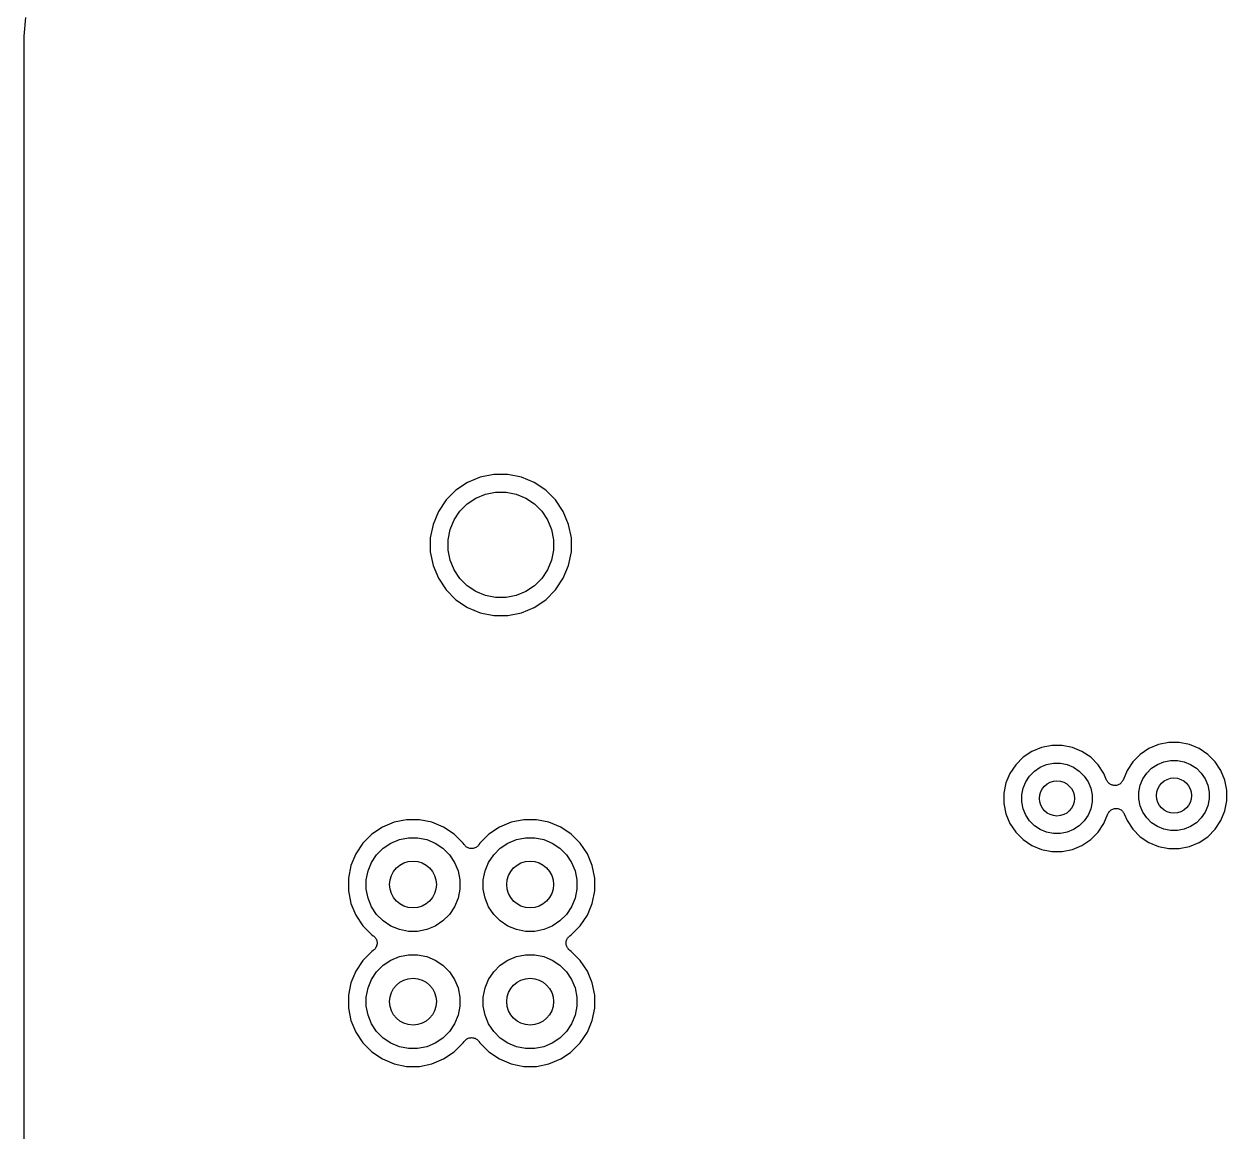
# Model space of a CAD drawing. Extents: x 0.48 to 2.43, y -7.79 to -4.85.
# Drawn here: x 0.4794 to 0.884, y -7.4158 to -7.0434 of the extents above; entities that cross this region are included whole.
import ezdxf

# ---------------------------------------------------------------- set-up
doc = ezdxf.new("R2010")
doc.units = 0
doc.header["$MEASUREMENT"] = 0
doc.layers.add('BLACK', color=7, linetype='CONTINUOUS')

msp = doc.modelspace()

# ---------------------------------------------------------------- linework, layer by layer
at = {"layer": 'BLACK', "linetype": 'CONTINUOUS'}
for p, q in [((0.47944, -7.04744), (0.480046, -7.04125)), ((0.479425, -7.04769), (0.47944, -7.04757)), ((0.479425, -7.04773), (0.479425, -7.04769)), ((0.479425, -7.75565), (0.479425, -7.04773)), ((0.47944, -7.04757), (0.47944, -7.04744)), ((0.632846, -7.1957), (0.62853, -7.19749)), ((0.637428, -7.19479), (0.632846, -7.1957)), ((0.6421, -7.19479), (0.637428, -7.19479)), ((0.646682, -7.1957), (0.6421, -7.19479)), ((0.650998, -7.19749), (0.646682, -7.1957)), ((0.624645, -7.20008), (0.621342, -7.20339)), ((0.62853, -7.19749), (0.624645, -7.20008)), ((0.654882, -7.20008), (0.650998, -7.19749)), ((0.658186, -7.20339), (0.654882, -7.20008)), ((0.621342, -7.20339), (0.618747, -7.20727)), ((0.62847, -7.20474), (0.631372, -7.2028)), ((0.631372, -7.2028), (0.634596, -7.20147)), ((0.634596, -7.20147), (0.638019, -7.20079)), ((0.638019, -7.20079), (0.641509, -7.20079)), ((0.641509, -7.20079), (0.644931, -7.20147)), ((0.644931, -7.20147), (0.648156, -7.2028)), ((0.648156, -7.2028), (0.651057, -7.20474)), ((0.660781, -7.20727), (0.658186, -7.20339)), ((0.618747, -7.20727), (0.616959, -7.21159)), ((0.624064, -7.21011), (0.626002, -7.20721)), ((0.626002, -7.20721), (0.62847, -7.20474)), ((0.651057, -7.20474), (0.653525, -7.20721)), ((0.653525, -7.20721), (0.655464, -7.21011)), ((0.662569, -7.21159), (0.660781, -7.20727)), ((0.616959, -7.21159), (0.616047, -7.21617)), ((0.622728, -7.21334), (0.624064, -7.21011)), ((0.655464, -7.21011), (0.656799, -7.21334)), ((0.66348, -7.21617), (0.662569, -7.21159)), ((0.616047, -7.21617), (0.616047, -7.22084)), ((0.622047, -7.21676), (0.622728, -7.21334)), ((0.622047, -7.22025), (0.622047, -7.21676)), ((0.656799, -7.21334), (0.65748, -7.21676)), ((0.65748, -7.21676), (0.65748, -7.22025)), ((0.66348, -7.22084), (0.66348, -7.21617)), ((0.622728, -7.22367), (0.622047, -7.22025)), ((0.65748, -7.22025), (0.656799, -7.22367)), ((0.616047, -7.22084), (0.616959, -7.22542)), ((0.624064, -7.2269), (0.622728, -7.22367)), ((0.656799, -7.22367), (0.655464, -7.2269)), ((0.662569, -7.22542), (0.66348, -7.22084)), ((0.616959, -7.22542), (0.618747, -7.22974)), ((0.626002, -7.2298), (0.624064, -7.2269)), ((0.655464, -7.2269), (0.653525, -7.2298)), ((0.660781, -7.22974), (0.662569, -7.22542)), ((0.618747, -7.22974), (0.621342, -7.23362)), ((0.62847, -7.23227), (0.626002, -7.2298)), ((0.631372, -7.2342), (0.62847, -7.23227)), ((0.651057, -7.23227), (0.648156, -7.2342)), ((0.653525, -7.2298), (0.651057, -7.23227)), ((0.658186, -7.23362), (0.660781, -7.22974)), ((0.621342, -7.23362), (0.624645, -7.23693)), ((0.624645, -7.23693), (0.62853, -7.23952)), ((0.634596, -7.23554), (0.631372, -7.2342)), ((0.638019, -7.23622), (0.634596, -7.23554)), ((0.641509, -7.23622), (0.638019, -7.23622)), ((0.644931, -7.23554), (0.641509, -7.23622)), ((0.648156, -7.2342), (0.644931, -7.23554)), ((0.650998, -7.23952), (0.654882, -7.23693)), ((0.654882, -7.23693), (0.658186, -7.23362)), ((0.62853, -7.23952), (0.632846, -7.24131)), ((0.646682, -7.24131), (0.650998, -7.23952)), ((0.632846, -7.24131), (0.637428, -7.24222)), ((0.637428, -7.24222), (0.6421, -7.24222)), ((0.6421, -7.24222), (0.646682, -7.24131)), ((0.864388, -7.28494), (0.860946, -7.28563)), ((0.867896, -7.28494), (0.864388, -7.28494)), ((0.871337, -7.28563), (0.867896, -7.28494)), ((0.818335, -7.28796), (0.815418, -7.28991)), ((0.821576, -7.28661), (0.818335, -7.28796)), ((0.825017, -7.28593), (0.821576, -7.28661)), ((0.828526, -7.28593), (0.825017, -7.28593)), ((0.831967, -7.28661), (0.828526, -7.28593)), ((0.835208, -7.28796), (0.831967, -7.28661)), ((0.838125, -7.28991), (0.835208, -7.28796)), ((0.854788, -7.28892), (0.852307, -7.2914)), ((0.857705, -7.28697), (0.854788, -7.28892)), ((0.860946, -7.28563), (0.857705, -7.28697)), ((0.874578, -7.28697), (0.871337, -7.28563)), ((0.877496, -7.28892), (0.874578, -7.28697)), ((0.879976, -7.2914), (0.877496, -7.28892)), ((0.812937, -7.29239), (0.810988, -7.2953)), ((0.815418, -7.28991), (0.812937, -7.29239)), ((0.819243, -7.29457), (0.821177, -7.29327)), ((0.821177, -7.29327), (0.823326, -7.29238)), ((0.823326, -7.29238), (0.825608, -7.29193)), ((0.825608, -7.29193), (0.827935, -7.29193)), ((0.827935, -7.29193), (0.830217, -7.29238)), ((0.830217, -7.29238), (0.832366, -7.29327)), ((0.832366, -7.29327), (0.834301, -7.29457)), ((0.840606, -7.29239), (0.838125, -7.28991)), ((0.842556, -7.2953), (0.840606, -7.29239)), ((0.852307, -7.2914), (0.850358, -7.29432)), ((0.856967, -7.29523), (0.858613, -7.29358)), ((0.858613, -7.29358), (0.860547, -7.29229)), ((0.860547, -7.29229), (0.862697, -7.2914)), ((0.862697, -7.2914), (0.864978, -7.29094)), ((0.864978, -7.29094), (0.867305, -7.29094)), ((0.867305, -7.29094), (0.869587, -7.2914)), ((0.869587, -7.2914), (0.871736, -7.29229)), ((0.871736, -7.29229), (0.873671, -7.29358)), ((0.873671, -7.29358), (0.875316, -7.29523)), ((0.881926, -7.29432), (0.879976, -7.2914)), ((0.810988, -7.2953), (0.809645, -7.29854)), ((0.816305, -7.29815), (0.817597, -7.29621)), ((0.817597, -7.29621), (0.819243, -7.29457)), ((0.834301, -7.29457), (0.835946, -7.29621)), ((0.835946, -7.29621), (0.837238, -7.29815)), ((0.843481, -7.29754), (0.842556, -7.2953)), ((0.84362, -7.2978), (0.843481, -7.29754)), ((0.849008, -7.29758), (0.848867, -7.29783)), ((0.849012, -7.29757), (0.849008, -7.29758)), ((0.849024, -7.29754), (0.849012, -7.29757)), ((0.849012, -7.29757), (0.849012, -7.29757)), ((0.849012, -7.29757), (0.849012, -7.29757)), ((0.850358, -7.29432), (0.849024, -7.29754)), ((0.854785, -7.29931), (0.855675, -7.29716)), ((0.855675, -7.29716), (0.856967, -7.29523)), ((0.875316, -7.29523), (0.876609, -7.29716)), ((0.876609, -7.29716), (0.877499, -7.29931)), ((0.883268, -7.29756), (0.881926, -7.29432)), ((0.883953, -7.301), (0.883268, -7.29756)), ((0.809645, -7.29854), (0.808961, -7.30199)), ((0.814961, -7.30258), (0.815414, -7.3003)), ((0.815414, -7.3003), (0.816305, -7.29815)), ((0.837238, -7.29815), (0.838129, -7.3003)), ((0.838129, -7.3003), (0.838583, -7.30258)), ((0.843751, -7.29805), (0.84362, -7.2978)), ((0.843754, -7.29805), (0.843751, -7.29805)), ((0.843757, -7.29805), (0.843754, -7.29805)), ((0.843939, -7.29828), (0.843757, -7.29805)), ((0.84412, -7.2985), (0.843939, -7.29828)), ((0.844124, -7.2985), (0.84412, -7.2985)), ((0.844128, -7.29851), (0.844124, -7.2985)), ((0.84435, -7.29869), (0.844128, -7.29851)), ((0.844571, -7.29887), (0.84435, -7.29869)), ((0.844575, -7.29888), (0.844571, -7.29887)), ((0.84458, -7.29888), (0.844575, -7.29888)), ((0.844833, -7.29902), (0.84458, -7.29888)), ((0.845085, -7.29915), (0.844833, -7.29902)), ((0.845091, -7.29916), (0.845085, -7.29915)), ((0.845095, -7.29916), (0.845091, -7.29916)), ((0.845374, -7.29924), (0.845095, -7.29916)), ((0.845644, -7.29933), (0.845374, -7.29924)), ((0.845649, -7.29933), (0.845644, -7.29933)), ((0.845655, -7.29933), (0.845649, -7.29933)), ((0.845949, -7.29936), (0.845655, -7.29933)), ((0.846227, -7.29939), (0.845949, -7.29936)), ((0.846232, -7.29939), (0.846227, -7.29939)), ((0.846237, -7.29939), (0.846232, -7.29939)), ((0.846529, -7.29936), (0.846237, -7.29939)), ((0.84681, -7.29934), (0.846529, -7.29936)), ((0.846815, -7.29934), (0.84681, -7.29934)), ((0.84682, -7.29934), (0.846815, -7.29934)), ((0.847105, -7.29925), (0.84682, -7.29934)), ((0.847372, -7.29917), (0.847105, -7.29925)), ((0.847376, -7.29917), (0.847372, -7.29917)), ((0.847381, -7.29917), (0.847376, -7.29917)), ((0.847641, -7.29903), (0.847381, -7.29917)), ((0.847891, -7.2989), (0.847641, -7.29903)), ((0.847895, -7.2989), (0.847891, -7.2989)), ((0.8479, -7.2989), (0.847895, -7.2989)), ((0.848125, -7.29872), (0.8479, -7.2989)), ((0.848348, -7.29854), (0.848125, -7.29872)), ((0.848351, -7.29853), (0.848348, -7.29854)), ((0.848356, -7.29853), (0.848351, -7.29853)), ((0.848538, -7.29831), (0.848356, -7.29853)), ((0.848725, -7.29809), (0.848538, -7.29831)), ((0.848728, -7.29808), (0.848725, -7.29809)), ((0.848731, -7.29808), (0.848728, -7.29808)), ((0.848867, -7.29783), (0.848731, -7.29808)), ((0.854331, -7.30159), (0.854785, -7.29931)), ((0.854331, -7.30392), (0.854331, -7.30159)), ((0.877499, -7.29931), (0.877953, -7.30159)), ((0.877953, -7.30159), (0.877953, -7.30392)), ((0.883953, -7.30451), (0.883953, -7.301)), ((0.808961, -7.30199), (0.808961, -7.30549)), ((0.808961, -7.30549), (0.809645, -7.30894)), ((0.814961, -7.3049), (0.814961, -7.30258)), ((0.815414, -7.30719), (0.814961, -7.3049)), ((0.838583, -7.3049), (0.838129, -7.30719)), ((0.838583, -7.30258), (0.838583, -7.3049)), ((0.854785, -7.3062), (0.854331, -7.30392)), ((0.877953, -7.30392), (0.877499, -7.3062)), ((0.883268, -7.30795), (0.883953, -7.30451)), ((0.809645, -7.30894), (0.810988, -7.31218)), ((0.816305, -7.30933), (0.815414, -7.30719)), ((0.817597, -7.31127), (0.816305, -7.30933)), ((0.837238, -7.30933), (0.835946, -7.31127)), ((0.838129, -7.30719), (0.837238, -7.30933)), ((0.842556, -7.31218), (0.843889, -7.30896)), ((0.843889, -7.30896), (0.843901, -7.30893)), ((0.843901, -7.30893), (0.843905, -7.30892)), ((0.843901, -7.30893), (0.843901, -7.30893)), ((0.843901, -7.30893), (0.843901, -7.30893)), ((0.843905, -7.30892), (0.844049, -7.30866)), ((0.844049, -7.30866), (0.844182, -7.30842)), ((0.844182, -7.30842), (0.844186, -7.30841)), ((0.844186, -7.30841), (0.844188, -7.30841)), ((0.844188, -7.30841), (0.84438, -7.30818)), ((0.84438, -7.30818), (0.844558, -7.30797)), ((0.844558, -7.30797), (0.844562, -7.30796)), ((0.844562, -7.30796), (0.844565, -7.30796)), ((0.844565, -7.30796), (0.844796, -7.30777)), ((0.844796, -7.30777), (0.845014, -7.3076)), ((0.845014, -7.3076), (0.845018, -7.3076)), ((0.845018, -7.3076), (0.845022, -7.30759)), ((0.845022, -7.30759), (0.845285, -7.30746)), ((0.845285, -7.30746), (0.845532, -7.30733)), ((0.845532, -7.30733), (0.845537, -7.30733)), ((0.845537, -7.30733), (0.845542, -7.30732)), ((0.845542, -7.30732), (0.845819, -7.30724)), ((0.845819, -7.30724), (0.846093, -7.30716)), ((0.846093, -7.30716), (0.846099, -7.30716)), ((0.846099, -7.30716), (0.846104, -7.30716)), ((0.846104, -7.30716), (0.846384, -7.30713)), ((0.846384, -7.30713), (0.846676, -7.30711)), ((0.846676, -7.30711), (0.846682, -7.30711)), ((0.846682, -7.30711), (0.846687, -7.30711)), ((0.846687, -7.30711), (0.84697, -7.30714)), ((0.84697, -7.30714), (0.847259, -7.30717)), ((0.847259, -7.30717), (0.847264, -7.30717)), ((0.847264, -7.30717), (0.847269, -7.30717)), ((0.847269, -7.30717), (0.847545, -7.30725)), ((0.847545, -7.30725), (0.847818, -7.30734)), ((0.847818, -7.30734), (0.847823, -7.30734)), ((0.847823, -7.30734), (0.847828, -7.30734)), ((0.847828, -7.30734), (0.848085, -7.30748)), ((0.848085, -7.30748), (0.848334, -7.30762)), ((0.848334, -7.30762), (0.848338, -7.30762)), ((0.848338, -7.30762), (0.848342, -7.30762)), ((0.848342, -7.30762), (0.848564, -7.30781)), ((0.848564, -7.30781), (0.848786, -7.30799)), ((0.848786, -7.30799), (0.848789, -7.30799)), ((0.848789, -7.30799), (0.848793, -7.308)), ((0.848793, -7.308), (0.848979, -7.30822)), ((0.848979, -7.30822), (0.849156, -7.30844)), ((0.849156, -7.30844), (0.849159, -7.30845)), ((0.849159, -7.30845), (0.849162, -7.30845)), ((0.849162, -7.30845), (0.849296, -7.3087)), ((0.849296, -7.3087), (0.849432, -7.30896)), ((0.849432, -7.30896), (0.850358, -7.31119)), ((0.855675, -7.30835), (0.854785, -7.3062)), ((0.856967, -7.31028), (0.855675, -7.30835)), ((0.876609, -7.30835), (0.875316, -7.31028)), ((0.877499, -7.3062), (0.876609, -7.30835)), ((0.881926, -7.31119), (0.883268, -7.30795)), ((0.599935, -7.3134), (0.596373, -7.31578)), ((0.603893, -7.31176), (0.599935, -7.3134)), ((0.608094, -7.31093), (0.603893, -7.31176)), ((0.612378, -7.31093), (0.608094, -7.31093)), ((0.61658, -7.31176), (0.612378, -7.31093)), ((0.620538, -7.3134), (0.61658, -7.31176)), ((0.6241, -7.31578), (0.620538, -7.3134)), ((0.639305, -7.3134), (0.635743, -7.31578)), ((0.643263, -7.31176), (0.639305, -7.3134)), ((0.647464, -7.31093), (0.643263, -7.31176)), ((0.651748, -7.31093), (0.647464, -7.31093)), ((0.65595, -7.31176), (0.651748, -7.31093)), ((0.659908, -7.3134), (0.65595, -7.31176)), ((0.66347, -7.31578), (0.659908, -7.3134)), ((0.810988, -7.31218), (0.812937, -7.31509)), ((0.819243, -7.31291), (0.817597, -7.31127)), ((0.821177, -7.31421), (0.819243, -7.31291)), ((0.834301, -7.31291), (0.832366, -7.31421)), ((0.835946, -7.31127), (0.834301, -7.31291)), ((0.840606, -7.31509), (0.842556, -7.31218)), ((0.850358, -7.31119), (0.852307, -7.31411)), ((0.858613, -7.31193), (0.856967, -7.31028)), ((0.860547, -7.31322), (0.858613, -7.31193)), ((0.862697, -7.31411), (0.860547, -7.31322)), ((0.871736, -7.31322), (0.869587, -7.31411)), ((0.873671, -7.31193), (0.871736, -7.31322)), ((0.875316, -7.31028), (0.873671, -7.31193)), ((0.879976, -7.31411), (0.881926, -7.31119)), ((0.596373, -7.31578), (0.593343, -7.31881)), ((0.602777, -7.31872), (0.605643, -7.31753)), ((0.605643, -7.31753), (0.608685, -7.31693)), ((0.608685, -7.31693), (0.611787, -7.31693)), ((0.611787, -7.31693), (0.61483, -7.31753)), ((0.61483, -7.31753), (0.617696, -7.31872)), ((0.627129, -7.31881), (0.6241, -7.31578)), ((0.635743, -7.31578), (0.632713, -7.31881)), ((0.642147, -7.31872), (0.645013, -7.31753)), ((0.645013, -7.31753), (0.648055, -7.31693)), ((0.648055, -7.31693), (0.651157, -7.31693)), ((0.651157, -7.31693), (0.6542, -7.31753)), ((0.6542, -7.31753), (0.657066, -7.31872)), ((0.666499, -7.31881), (0.66347, -7.31578)), ((0.812937, -7.31509), (0.815418, -7.31757)), ((0.815418, -7.31757), (0.818335, -7.31952)), ((0.823326, -7.3151), (0.821177, -7.31421)), ((0.825608, -7.31555), (0.823326, -7.3151)), ((0.827935, -7.31555), (0.825608, -7.31555)), ((0.830217, -7.3151), (0.827935, -7.31555)), ((0.832366, -7.31421), (0.830217, -7.3151)), ((0.835208, -7.31952), (0.838125, -7.31757)), ((0.838125, -7.31757), (0.840606, -7.31509)), ((0.852307, -7.31411), (0.854788, -7.31659)), ((0.854788, -7.31659), (0.857705, -7.31854)), ((0.864978, -7.31457), (0.862697, -7.31411)), ((0.867305, -7.31457), (0.864978, -7.31457)), ((0.869587, -7.31411), (0.867305, -7.31457)), ((0.874578, -7.31854), (0.877496, -7.31659)), ((0.877496, -7.31659), (0.879976, -7.31411)), ((0.593343, -7.31881), (0.590963, -7.32238)), ((0.598004, -7.32264), (0.600197, -7.32044)), ((0.600197, -7.32044), (0.602777, -7.31872)), ((0.617696, -7.31872), (0.620275, -7.32044)), ((0.620275, -7.32044), (0.622469, -7.32264)), ((0.627427, -7.31926), (0.627129, -7.31881)), ((0.627607, -7.31948), (0.627427, -7.31926)), ((0.627787, -7.3197), (0.627607, -7.31948)), ((0.627793, -7.31971), (0.627787, -7.3197)), ((0.627798, -7.31971), (0.627793, -7.31971)), ((0.628016, -7.31989), (0.627798, -7.31971)), ((0.628237, -7.32008), (0.628016, -7.31989)), ((0.628244, -7.32008), (0.628237, -7.32008)), ((0.62825, -7.32008), (0.628244, -7.32008)), ((0.6285, -7.32022), (0.62825, -7.32008)), ((0.628751, -7.32036), (0.6285, -7.32022)), ((0.628759, -7.32036), (0.628751, -7.32036)), ((0.628766, -7.32036), (0.628759, -7.32036)), ((0.629038, -7.32044), (0.628766, -7.32036)), ((0.62931, -7.32053), (0.629038, -7.32044)), ((0.629318, -7.32053), (0.62931, -7.32053)), ((0.629326, -7.32053), (0.629318, -7.32053)), ((0.629608, -7.32056), (0.629326, -7.32053)), ((0.629892, -7.32059), (0.629608, -7.32056)), ((0.6299, -7.32059), (0.629892, -7.32059)), ((0.629908, -7.32059), (0.6299, -7.32059)), ((0.630192, -7.32057), (0.629908, -7.32059)), ((0.630476, -7.32054), (0.630192, -7.32057)), ((0.630483, -7.32054), (0.630476, -7.32054)), ((0.630491, -7.32054), (0.630483, -7.32054)), ((0.630762, -7.32046), (0.630491, -7.32054)), ((0.631038, -7.32038), (0.630762, -7.32046)), ((0.631045, -7.32037), (0.631038, -7.32038)), ((0.631052, -7.32037), (0.631045, -7.32037)), ((0.631302, -7.32024), (0.631052, -7.32037)), ((0.631557, -7.32011), (0.631302, -7.32024)), ((0.631564, -7.3201), (0.631557, -7.32011)), ((0.631571, -7.3201), (0.631564, -7.3201)), ((0.631787, -7.31992), (0.631571, -7.3201)), ((0.632015, -7.31974), (0.631787, -7.31992)), ((0.63202, -7.31974), (0.632015, -7.31974)), ((0.632026, -7.31973), (0.63202, -7.31974)), ((0.632204, -7.31952), (0.632026, -7.31973)), ((0.632392, -7.31929), (0.632204, -7.31952)), ((0.632401, -7.31928), (0.632392, -7.31929)), ((0.632416, -7.31926), (0.632401, -7.31928)), ((0.632401, -7.31928), (0.632401, -7.31928)), ((0.632401, -7.31928), (0.632401, -7.31928)), ((0.632713, -7.31881), (0.632416, -7.31926)), ((0.637374, -7.32264), (0.639568, -7.32044)), ((0.639568, -7.32044), (0.642147, -7.31872)), ((0.657066, -7.31872), (0.659645, -7.32044)), ((0.659645, -7.32044), (0.661839, -7.32264)), ((0.668879, -7.32238), (0.666499, -7.31881)), ((0.818335, -7.31952), (0.821576, -7.32087)), ((0.821576, -7.32087), (0.825017, -7.32155)), ((0.825017, -7.32155), (0.828526, -7.32155)), ((0.828526, -7.32155), (0.831967, -7.32087)), ((0.831967, -7.32087), (0.835208, -7.31952)), ((0.857705, -7.31854), (0.860946, -7.31988)), ((0.860946, -7.31988), (0.864388, -7.32057)), ((0.864388, -7.32057), (0.867896, -7.32057)), ((0.867896, -7.32057), (0.871337, -7.31988)), ((0.871337, -7.31988), (0.874578, -7.31854)), ((0.590963, -7.32238), (0.589324, -7.32633)), ((0.595093, -7.32808), (0.596281, -7.32522)), ((0.596281, -7.32522), (0.598004, -7.32264)), ((0.622469, -7.32264), (0.624192, -7.32522)), ((0.624192, -7.32522), (0.625379, -7.32808)), ((0.634463, -7.32808), (0.635651, -7.32522)), ((0.635651, -7.32522), (0.637374, -7.32264)), ((0.661839, -7.32264), (0.663562, -7.32522)), ((0.663562, -7.32522), (0.664749, -7.32808)), ((0.670519, -7.32633), (0.668879, -7.32238)), ((0.589324, -7.32633), (0.588488, -7.33054)), ((0.594488, -7.33113), (0.595093, -7.32808)), ((0.625379, -7.32808), (0.625984, -7.33113)), ((0.633858, -7.33113), (0.634463, -7.32808)), ((0.664749, -7.32808), (0.665354, -7.33113)), ((0.671354, -7.33054), (0.670519, -7.32633)), ((0.588488, -7.33054), (0.588488, -7.33482)), ((0.594488, -7.33423), (0.594488, -7.33113)), ((0.625984, -7.33113), (0.625984, -7.33423)), ((0.633858, -7.33423), (0.633858, -7.33113)), ((0.665354, -7.33113), (0.665354, -7.33423)), ((0.671354, -7.33482), (0.671354, -7.33054)), ((0.588488, -7.33482), (0.589324, -7.33902)), ((0.595093, -7.33727), (0.594488, -7.33423)), ((0.596281, -7.34014), (0.595093, -7.33727)), ((0.625379, -7.33727), (0.624192, -7.34014)), ((0.625984, -7.33423), (0.625379, -7.33727)), ((0.634463, -7.33727), (0.633858, -7.33423)), ((0.635651, -7.34014), (0.634463, -7.33727)), ((0.664749, -7.33727), (0.663562, -7.34014)), ((0.665354, -7.33423), (0.664749, -7.33727)), ((0.670519, -7.33902), (0.67113, -7.33595)), ((0.67113, -7.33595), (0.671354, -7.33482)), ((0.67113, -7.33595), (0.67113, -7.33595)), ((0.589324, -7.33902), (0.590963, -7.34298)), ((0.598004, -7.34272), (0.596281, -7.34014)), ((0.624192, -7.34014), (0.622469, -7.34272)), ((0.637374, -7.34272), (0.635651, -7.34014)), ((0.663562, -7.34014), (0.661839, -7.34272)), ((0.668879, -7.34298), (0.670519, -7.33902)), ((0.590963, -7.34298), (0.593343, -7.34654)), ((0.600197, -7.34491), (0.598004, -7.34272)), ((0.602777, -7.34663), (0.600197, -7.34491)), ((0.620275, -7.34491), (0.617696, -7.34663)), ((0.622469, -7.34272), (0.620275, -7.34491)), ((0.639568, -7.34491), (0.637374, -7.34272)), ((0.642147, -7.34663), (0.639568, -7.34491)), ((0.659645, -7.34491), (0.657066, -7.34663)), ((0.661839, -7.34272), (0.659645, -7.34491)), ((0.666499, -7.34654), (0.668879, -7.34298)), ((0.593343, -7.34654), (0.596373, -7.34957)), ((0.596373, -7.34957), (0.596818, -7.34987)), ((0.596818, -7.34987), (0.59684, -7.34988)), ((0.59684, -7.34988), (0.59684, -7.34988)), ((0.59684, -7.34988), (0.59684, -7.34988)), ((0.59684, -7.34988), (0.596853, -7.34989)), ((0.596853, -7.34989), (0.597077, -7.35008)), ((0.597077, -7.35008), (0.59729, -7.35026)), ((0.59729, -7.35026), (0.597294, -7.35026)), ((0.597294, -7.35026), (0.597301, -7.35027)), ((0.597301, -7.35027), (0.597482, -7.3505)), ((0.605643, -7.34782), (0.602777, -7.34663)), ((0.608685, -7.34843), (0.605643, -7.34782)), ((0.611787, -7.34843), (0.608685, -7.34843)), ((0.61483, -7.34782), (0.611787, -7.34843)), ((0.617696, -7.34663), (0.61483, -7.34782)), ((0.645013, -7.34782), (0.642147, -7.34663)), ((0.648055, -7.34843), (0.645013, -7.34782)), ((0.651157, -7.34843), (0.648055, -7.34843)), ((0.6542, -7.34782), (0.651157, -7.34843)), ((0.657066, -7.34663), (0.6542, -7.34782)), ((0.662394, -7.35045), (0.662571, -7.35024)), ((0.662571, -7.35024), (0.662577, -7.35023)), ((0.662577, -7.35023), (0.662583, -7.35023)), ((0.662583, -7.35023), (0.662805, -7.35005)), ((0.662805, -7.35005), (0.663024, -7.34987)), ((0.663024, -7.34987), (0.66347, -7.34957)), ((0.66347, -7.34957), (0.666499, -7.34654)), ((0.597454, -7.35426), (0.597271, -7.35449)), ((0.597634, -7.35405), (0.597454, -7.35426)), ((0.597482, -7.3505), (0.597658, -7.35071)), ((0.597638, -7.35404), (0.597634, -7.35405)), ((0.597643, -7.35403), (0.597638, -7.35404)), ((0.59778, -7.35378), (0.597643, -7.35403)), ((0.597658, -7.35071), (0.597661, -7.35072)), ((0.597661, -7.35072), (0.597666, -7.35073)), ((0.597666, -7.35073), (0.597797, -7.35098)), ((0.597914, -7.35353), (0.59778, -7.35378)), ((0.597797, -7.35098), (0.59793, -7.35123)), ((0.597916, -7.35352), (0.597914, -7.35353)), ((0.59792, -7.35352), (0.597916, -7.35352)), ((0.598006, -7.35324), (0.59792, -7.35352)), ((0.59793, -7.35123), (0.597932, -7.35124)), ((0.597932, -7.35124), (0.597936, -7.35125)), ((0.597936, -7.35125), (0.598016, -7.35152)), ((0.598089, -7.35297), (0.598006, -7.35324)), ((0.598016, -7.35152), (0.598097, -7.35179)), ((0.59809, -7.35297), (0.598089, -7.35297)), ((0.598092, -7.35296), (0.59809, -7.35297)), ((0.598121, -7.35267), (0.598092, -7.35296)), ((0.598097, -7.35179), (0.598098, -7.3518)), ((0.598098, -7.3518), (0.5981, -7.35181)), ((0.5981, -7.35181), (0.598125, -7.35209)), ((0.598151, -7.35239), (0.598121, -7.35267)), ((0.598125, -7.35209), (0.598152, -7.35238)), ((0.598152, -7.35238), (0.598151, -7.35238)), ((0.598151, -7.35238), (0.598151, -7.35239)), ((0.661691, -7.35233), (0.661722, -7.35205)), ((0.661692, -7.35234), (0.661691, -7.35233)), ((0.661691, -7.35235), (0.661692, -7.35234)), ((0.661718, -7.35264), (0.661691, -7.35235)), ((0.661743, -7.35292), (0.661718, -7.35264)), ((0.661722, -7.35205), (0.661751, -7.35177)), ((0.661745, -7.35292), (0.661743, -7.35292)), ((0.661745, -7.35293), (0.661745, -7.35292)), ((0.661828, -7.35321), (0.661745, -7.35293)), ((0.661751, -7.35177), (0.661753, -7.35176)), ((0.661753, -7.35176), (0.661754, -7.35175)), ((0.661754, -7.35175), (0.66184, -7.35148)), ((0.661906, -7.35348), (0.661828, -7.35321)), ((0.66184, -7.35148), (0.661922, -7.35121)), ((0.66191, -7.35349), (0.661906, -7.35348)), ((0.661912, -7.35349), (0.66191, -7.35349)), ((0.662047, -7.35375), (0.661912, -7.35349)), ((0.661922, -7.35121), (0.661926, -7.3512)), ((0.661926, -7.3512), (0.661928, -7.35119)), ((0.661928, -7.35119), (0.662065, -7.35094)), ((0.662176, -7.354), (0.662047, -7.35375)), ((0.662065, -7.35094), (0.662199, -7.35069)), ((0.662181, -7.354), (0.662176, -7.354)), ((0.662185, -7.35401), (0.662181, -7.354)), ((0.662363, -7.35423), (0.662185, -7.35401)), ((0.662199, -7.35069), (0.662204, -7.35069)), ((0.662204, -7.35069), (0.662208, -7.35068)), ((0.662208, -7.35068), (0.662394, -7.35045)), ((0.662542, -7.35446), (0.662363, -7.35423)), ((0.593343, -7.35818), (0.590963, -7.36175)), ((0.596373, -7.35515), (0.593343, -7.35818)), ((0.596818, -7.35486), (0.596373, -7.35515)), ((0.597041, -7.35467), (0.596818, -7.35486)), ((0.59726, -7.3545), (0.597041, -7.35467)), ((0.597265, -7.35449), (0.59726, -7.3545)), ((0.597271, -7.35449), (0.597265, -7.35449)), ((0.600197, -7.35981), (0.602777, -7.35809)), ((0.602777, -7.35809), (0.605643, -7.3569)), ((0.605643, -7.3569), (0.608685, -7.3563)), ((0.608685, -7.3563), (0.611787, -7.3563)), ((0.611787, -7.3563), (0.61483, -7.3569)), ((0.61483, -7.3569), (0.617696, -7.35809)), ((0.617696, -7.35809), (0.620275, -7.35981)), ((0.639568, -7.35981), (0.642147, -7.35809)), ((0.642147, -7.35809), (0.645013, -7.3569)), ((0.645013, -7.3569), (0.648055, -7.3563)), ((0.648055, -7.3563), (0.651157, -7.3563)), ((0.651157, -7.3563), (0.6542, -7.3569)), ((0.6542, -7.3569), (0.657066, -7.35809)), ((0.657066, -7.35809), (0.659645, -7.35981)), ((0.662548, -7.35446), (0.662542, -7.35446)), ((0.662553, -7.35447), (0.662548, -7.35446)), ((0.662766, -7.35464), (0.662553, -7.35447)), ((0.662989, -7.35483), (0.662766, -7.35464)), ((0.663002, -7.35484), (0.662989, -7.35483)), ((0.663003, -7.35484), (0.663002, -7.35484)), ((0.663002, -7.35484), (0.663002, -7.35484)), ((0.663024, -7.35486), (0.663003, -7.35484)), ((0.66347, -7.35515), (0.663024, -7.35486)), ((0.666499, -7.35818), (0.66347, -7.35515)), ((0.668879, -7.36175), (0.666499, -7.35818)), ((0.590963, -7.36175), (0.589324, -7.3657)), ((0.596281, -7.36459), (0.598004, -7.36201)), ((0.598004, -7.36201), (0.600197, -7.35981)), ((0.620275, -7.35981), (0.622469, -7.36201)), ((0.622469, -7.36201), (0.624192, -7.36459)), ((0.635651, -7.36459), (0.637374, -7.36201)), ((0.637374, -7.36201), (0.639568, -7.35981)), ((0.659645, -7.35981), (0.661839, -7.36201)), ((0.661839, -7.36201), (0.663562, -7.36459)), ((0.670519, -7.3657), (0.668879, -7.36175)), ((0.589324, -7.3657), (0.588488, -7.36991)), ((0.595093, -7.36745), (0.596281, -7.36459)), ((0.624192, -7.36459), (0.625379, -7.36745)), ((0.634463, -7.36745), (0.635651, -7.36459)), ((0.663562, -7.36459), (0.664749, -7.36745)), ((0.671354, -7.36991), (0.670519, -7.3657)), ((0.588488, -7.36991), (0.588488, -7.37419)), ((0.594488, -7.3705), (0.595093, -7.36745)), ((0.594488, -7.3736), (0.594488, -7.3705)), ((0.625379, -7.36745), (0.625984, -7.3705)), ((0.625984, -7.3705), (0.625984, -7.3736)), ((0.633858, -7.3705), (0.634463, -7.36745)), ((0.633858, -7.3736), (0.633858, -7.3705)), ((0.664749, -7.36745), (0.665354, -7.3705)), ((0.665354, -7.3705), (0.665354, -7.3736)), ((0.671354, -7.37419), (0.671354, -7.36991)), ((0.588488, -7.37419), (0.589324, -7.37839)), ((0.595093, -7.37664), (0.594488, -7.3736)), ((0.625984, -7.3736), (0.625379, -7.37664)), ((0.634463, -7.37664), (0.633858, -7.3736)), ((0.665354, -7.3736), (0.664749, -7.37664)), ((0.670519, -7.37839), (0.671354, -7.37419)), ((0.589324, -7.37839), (0.590963, -7.38235)), ((0.596281, -7.37951), (0.595093, -7.37664)), ((0.625379, -7.37664), (0.624192, -7.37951)), ((0.635651, -7.37951), (0.634463, -7.37664)), ((0.664749, -7.37664), (0.663562, -7.37951)), ((0.668879, -7.38235), (0.670519, -7.37839)), ((0.590963, -7.38235), (0.593343, -7.38591)), ((0.598004, -7.38209), (0.596281, -7.37951)), ((0.600197, -7.38428), (0.598004, -7.38209)), ((0.622469, -7.38209), (0.620275, -7.38428)), ((0.624192, -7.37951), (0.622469, -7.38209)), ((0.637374, -7.38209), (0.635651, -7.37951)), ((0.639568, -7.38428), (0.637374, -7.38209)), ((0.661839, -7.38209), (0.659645, -7.38428)), ((0.663562, -7.37951), (0.661839, -7.38209)), ((0.666499, -7.38591), (0.668879, -7.38235)), ((0.593343, -7.38591), (0.596373, -7.38894)), ((0.602777, -7.386), (0.600197, -7.38428)), ((0.605643, -7.38719), (0.602777, -7.386)), ((0.617696, -7.386), (0.61483, -7.38719)), ((0.620275, -7.38428), (0.617696, -7.386)), ((0.6241, -7.38894), (0.627129, -7.38591)), ((0.627129, -7.38591), (0.627427, -7.38547)), ((0.627427, -7.38547), (0.627441, -7.38544)), ((0.627441, -7.38544), (0.627441, -7.38544)), ((0.627441, -7.38544), (0.627442, -7.38544)), ((0.627442, -7.38544), (0.62745, -7.38543)), ((0.62745, -7.38543), (0.627638, -7.38521)), ((0.627638, -7.38521), (0.627817, -7.38499)), ((0.627817, -7.38499), (0.627823, -7.38499)), ((0.627823, -7.38499), (0.627828, -7.38498)), ((0.627828, -7.38498), (0.628051, -7.3848)), ((0.628051, -7.3848), (0.628272, -7.38463)), ((0.628272, -7.38463), (0.628279, -7.38462)), ((0.628279, -7.38462), (0.628285, -7.38462)), ((0.628285, -7.38462), (0.62853, -7.38449)), ((0.62853, -7.38449), (0.62879, -7.38435)), ((0.62879, -7.38435), (0.628798, -7.38435)), ((0.628798, -7.38435), (0.628805, -7.38435)), ((0.628805, -7.38435), (0.629071, -7.38427)), ((0.629071, -7.38427), (0.629351, -7.38419)), ((0.629351, -7.38419), (0.629359, -7.38419)), ((0.629359, -7.38419), (0.629367, -7.38418)), ((0.629367, -7.38418), (0.629647, -7.38416)), ((0.629647, -7.38416), (0.629934, -7.38413)), ((0.629934, -7.38413), (0.629942, -7.38413)), ((0.629942, -7.38413), (0.62995, -7.38413)), ((0.62995, -7.38413), (0.63023, -7.38416)), ((0.63023, -7.38416), (0.630517, -7.38419)), ((0.630517, -7.38419), (0.630524, -7.38419)), ((0.630524, -7.38419), (0.630532, -7.38419)), ((0.630532, -7.38419), (0.630797, -7.38428)), ((0.630797, -7.38428), (0.631077, -7.38436)), ((0.631077, -7.38436), (0.631084, -7.38437)), ((0.631084, -7.38437), (0.631091, -7.38437)), ((0.631091, -7.38437), (0.631337, -7.3845)), ((0.631337, -7.3845), (0.631592, -7.38464)), ((0.631592, -7.38464), (0.631598, -7.38465)), ((0.631598, -7.38465), (0.631605, -7.38465)), ((0.631605, -7.38465), (0.631824, -7.38483)), ((0.631824, -7.38483), (0.632044, -7.38501)), ((0.632044, -7.38501), (0.632049, -7.38502)), ((0.632049, -7.38502), (0.632056, -7.38502)), ((0.632056, -7.38502), (0.632233, -7.38524)), ((0.632233, -7.38524), (0.632416, -7.38547)), ((0.632416, -7.38547), (0.632713, -7.38591)), ((0.632713, -7.38591), (0.635743, -7.38894)), ((0.642147, -7.386), (0.639568, -7.38428)), ((0.645013, -7.38719), (0.642147, -7.386)), ((0.657066, -7.386), (0.6542, -7.38719)), ((0.659645, -7.38428), (0.657066, -7.386)), ((0.66347, -7.38894), (0.666499, -7.38591)), ((0.596373, -7.38894), (0.599935, -7.39132)), ((0.608685, -7.3878), (0.605643, -7.38719)), ((0.611787, -7.3878), (0.608685, -7.3878)), ((0.61483, -7.38719), (0.611787, -7.3878)), ((0.620538, -7.39132), (0.6241, -7.38894)), ((0.635743, -7.38894), (0.639305, -7.39132)), ((0.648055, -7.3878), (0.645013, -7.38719)), ((0.651157, -7.3878), (0.648055, -7.3878)), ((0.6542, -7.38719), (0.651157, -7.3878)), ((0.659908, -7.39132), (0.663146, -7.38916)), ((0.663146, -7.38916), (0.663148, -7.38915)), ((0.663148, -7.38915), (0.66347, -7.38894)), ((0.599935, -7.39132), (0.603893, -7.39296)), ((0.603893, -7.39296), (0.608094, -7.3938)), ((0.608094, -7.3938), (0.612378, -7.3938)), ((0.612378, -7.3938), (0.61658, -7.39296)), ((0.61658, -7.39296), (0.620538, -7.39132)), ((0.639305, -7.39132), (0.643263, -7.39296)), ((0.643263, -7.39296), (0.647464, -7.3938)), ((0.647464, -7.3938), (0.651748, -7.3938)), ((0.651748, -7.3938), (0.65595, -7.39296)), ((0.65595, -7.39296), (0.659908, -7.39132))]:
    msp.add_line(p, q, dxfattribs=at)
at = {"layer": 'BLACK'}
for centre, radius in [((0.866142, -7.30276), 0.005906), ((0.826772, -7.30374), 0.005906), ((0.610236, -7.33268), 0.007874), ((0.649606, -7.33268), 0.007874), ((0.610236, -7.37205), 0.007874), ((0.649606, -7.37205), 0.007874)]:
    msp.add_circle(centre, radius, dxfattribs=at)

doc.saveas('drawing.dxf')
